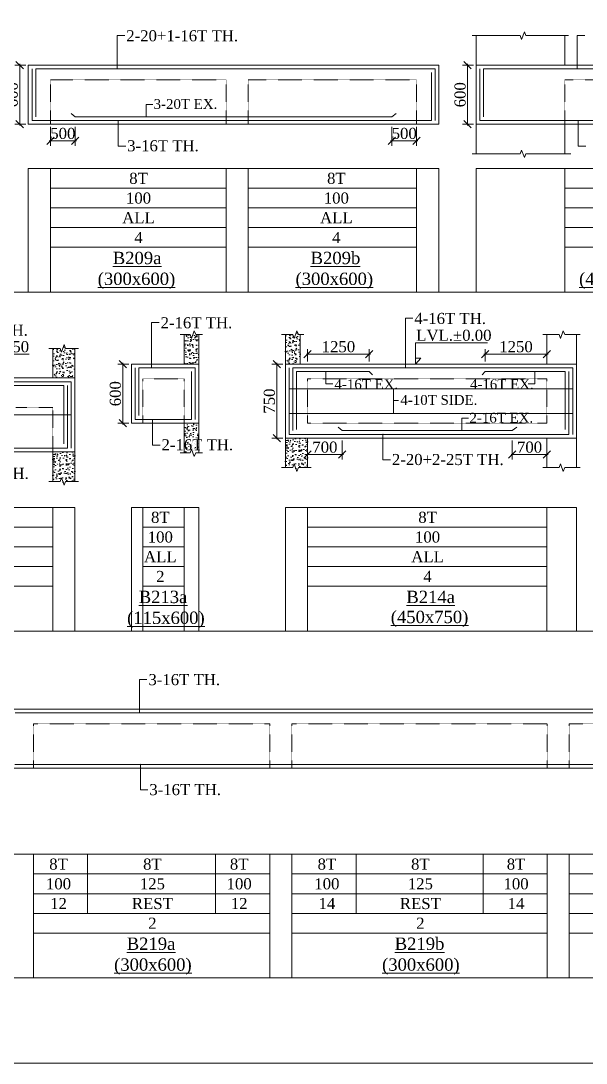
# Model space of a CAD drawing. Header units: millimetres. Extents: x 9781889 to 10654170, y -7832723 to -7608561.
# Drawn here: x 10563083 to 10574548, y -7801878 to -7780726 of the extents above; entities that cross this region are included whole.
import ezdxf
from ezdxf.enums import TextEntityAlignment as Align

# ---------------------------------------------------------------- set-up
doc = ezdxf.new("R2010")
doc.units = ezdxf.units.MM
doc.header["$LTSCALE"] = 10
doc.header["$PDMODE"] = 3
doc.linetypes.add('HIDDEN', pattern=[0.375, 0.25, -0.125])
for name, color, linetype, lineweight in [('LVL', 3, 'Continuous', 0), ('S-CUT OUT LINE', 9, 'Continuous', 0), ('S-DIM L.S.', 7, 'Continuous', 0), ('S-HATCH', 8, 'Continuous', 0), ('S-L.S.SECTION', 5, 'Continuous', 0), ('S-L.S.SLAB LINE', 252, 'HIDDEN', 0), ('S-L.S.STEEL', 1, 'Continuous', 9), ('S-L.S.STEEL 1', 6, 'Continuous', 0), ('S-SECTION MARK', 7, 'Continuous', 0), ('S-SHEET', 251, 'Continuous', 0), ('S-TEXT', 7, 'Continuous', 0), ('S-TEXT L.S. BEAM NO.', 30, 'Continuous', 0), ('S-TEXT. L.S.', 7, 'Continuous', 0)]:
    doc.layers.add(name, color=color, linetype=linetype, lineweight=lineweight)
doc.styles.add('135', font='arial.ttf', dxfattribs={"width": 0.8, "height": 135})
doc.styles.get("Standard").update_dxf_attribs({"font": 'arial.ttf'})
doc.styles.add('TEXT', font='times.ttf')
doc.dimstyles.new('75', dxfattribs={"dimtxt": 135, "dimasz": 90, "dimexe": 0.1, "dimexo": 0.03, "dimgap": 0.09, "dimtad": 1, "dimdec": 0, "dimzin": 0, "dimdsep": 46, "dimtxsty": '135', "dimblk": 'ARCHTICK', "dimcen": 0.09, "dimclrd": 256, "dimclre": 256, "dimclrt": 256, "dimadec": 0, "dimazin": 0, "dimtfac": 1, "dimtdec": 0, "dimtofl": 0, "dimtmove": 1, "dimatfit": 3, "dimldrblk": 'DOTSMALL', "dimfxl": 1, "dimtolj": 1, "dimtzin": 0, "dimlwd": -1, "dimlwe": -1, "dimarcsym": 0})
doc.dimstyles.new('SETU_1', dxfattribs={"dimtxt": 200, "dimasz": 150, "dimexe": 100, "dimexo": 50, "dimgap": 35, "dimtad": 1, "dimdec": 0, "dimzin": 0, "dimdsep": 46, "dimtxsty": 'Standard', "dimblk": 'OBLIQUE', "dimcen": 150, "dimdle": 25, "dimclrd": 256, "dimclre": 7, "dimclrt": 256, "dimadec": 0, "dimazin": 0, "dimtfac": 1, "dimtdec": 0, "dimtofl": 0, "dimtmove": 1, "dimatfit": 3, "dimfxl": 1, "dimtolj": 1, "dimtzin": 0, "dimlwd": -1, "dimlwe": 5, "dimarcsym": 1})
pattern_1 = [(50, (536578.56, 51057.62), (182.184669, -15.9390855), [19.05, -209.55]), (355, (536578.56, 51057.62), (-35.2434214, 191.0568452), [15.24, -167.6405842]), (100.4514447, (536593.74, 51056.3), (146.941247, 175.117752), [16.1900088, -178.0902446]), (46.1842, (536578.56, 51108.42), (271.079041, -42.042328), [28.575, -314.325]), (96.6355576, (536601.15, 51104.92), (237.404134, 247.4261246), [24.285023, -267.135608]), (351.1841512, (536578.56, 51108.42), (237.404134, 247.4261246), [22.859967, -251.459732]), (21, (536603.96, 51095.72), (151.6143913, -102.2651982), [19.05, -209.55]), (326, (536603.96, 51095.72), (61.8020283, 184.187966), [15.24, -167.64]), (71.451445, (536616.59, 51087.2), (213.4164193, 81.922769), [16.1900088, -178.0899376]), (37.5, (536578.555, 51057.62), (3.08860325, 84.55503887), [0, -165.608, 0, -170.18, 0, -168.275]), (7.5, (536578.555, 51057.62), (66.8196625, 100.1805748), [0, -97.028, 0, -161.798, 0, -64.135]), (327.5, (536521.91, 51057.62), (135.59059517, -5.728744), [0, -63.5, 0, -198.12, 0, -262.89]), (317.5, (536496.51, 51057.62), (148.1291814, 25.426491), [0, -82.55, 0, -131.572, 0, -186.69])]

# ---------------------------------------------------------------- blocks, each defined once
blk = doc.blocks.new('_ArchTick')
at = {"color": 0, "linetype": 'ByBlock', "const_width": 0.15}
blk.add_lwpolyline([(-0.5, -0.5), (0.5, 0.5)], dxfattribs=at)
blk = doc.blocks.new('_Oblique')
at = {"color": 0, "linetype": 'ByBlock', "lineweight": -2}
blk.add_line((-0.5, -0.5), (0.5, 0.5), dxfattribs=at)
blk = doc.blocks.new('*D1112')
at = {"layer": 'Defpoints', "color": 0, "transparency": 16777216}
for p in [(10565325, -7787692), (10565150, -7788892), (10565325, -7788892)]:
    blk.add_point(p, dxfattribs=at)
at = {"layer": 'S-DIM L.S.', "color": 7, "lineweight": 5, "transparency": 16777216}
for p, q in [((10565275, -7787692), (10565050, -7787692)), ((10565275, -7788892), (10565050, -7788892))]:
    blk.add_line(p, q, dxfattribs=at)
at = {"layer": 'S-DIM L.S.', "transparency": 16777216}
blk.add_line((10565150, -7787667), (10565150, -7788917), dxfattribs=at)
at = {"layer": 'S-DIM L.S.', "transparency": 16777216, "xscale": 150, "yscale": 150, "zscale": 150}
for p, rotation in [((10565150, -7787692), 90), ((10565150, -7788892), 270)]:
    blk.add_blockref('_Oblique', p, dxfattribs=dict(at, rotation=rotation))
at = {"layer": 'S-DIM L.S.', "transparency": 16777216, "insert": (10565000, -7788292), "char_height": 225, "attachment_point": 5, "rotation": 90, "style": 'TEXT'}
blk.add_mtext('\\A1;600', dxfattribs=at)
blk = doc.blocks.new('*D1113')
at = {"layer": 'Defpoints', "color": 0, "transparency": 16777216}
for p in [(10568449, -7787692), (10568274, -7789192), (10568449, -7789192)]:
    blk.add_point(p, dxfattribs=at)
at = {"layer": 'S-DIM L.S.', "color": 7, "lineweight": 5, "transparency": 16777216}
for p, q in [((10568399, -7787692), (10568174, -7787692)), ((10568399, -7789192), (10568174, -7789192))]:
    blk.add_line(p, q, dxfattribs=at)
at = {"layer": 'S-DIM L.S.', "transparency": 16777216}
blk.add_line((10568274, -7787667), (10568274, -7789217), dxfattribs=at)
at = {"layer": 'S-DIM L.S.', "transparency": 16777216, "xscale": 150, "yscale": 150, "zscale": 150}
for p, rotation in [((10568274, -7787692), 90), ((10568274, -7789192), 270)]:
    blk.add_blockref('_Oblique', p, dxfattribs=dict(at, rotation=rotation))
at = {"layer": 'S-DIM L.S.', "transparency": 16777216, "insert": (10568124, -7788442), "char_height": 225, "attachment_point": 5, "rotation": 90, "style": 'TEXT'}
blk.add_mtext('\\A1;750', dxfattribs=at)
blk = doc.blocks.new('*D1114')
at = {"layer": 'Defpoints', "color": 0, "transparency": 16777216}
for p in [(10573750, -7787488), (10572500, -7787692, 0), (10573750, -7787692, 0)]:
    blk.add_point(p, dxfattribs=at)
at = {"layer": 'S-DIM L.S.', "transparency": 16777216}
blk.add_line((10572475, -7787488), (10573775, -7787488), dxfattribs=at)
at = {"layer": 'S-DIM L.S.', "color": 7, "lineweight": 5, "transparency": 16777216}
for p, q in [((10572500, -7787642), (10572500, -7787388)), ((10573750, -7787642), (10573750, -7787388))]:
    blk.add_line(p, q, dxfattribs=at)
at = {"layer": 'S-DIM L.S.', "transparency": 16777216, "xscale": 150, "yscale": 150, "zscale": 150, "rotation": 180}
blk.add_blockref('_Oblique', (10572500, -7787488), dxfattribs=at)
at = {"layer": 'S-DIM L.S.', "transparency": 16777216, "xscale": 150, "yscale": 150, "zscale": 150}
blk.add_blockref('_Oblique', (10573750, -7787488), dxfattribs=at)
at = {"layer": 'S-DIM L.S.', "transparency": 16777216, "insert": (10573125, -7787339), "char_height": 225, "attachment_point": 5, "style": 'TEXT'}
blk.add_mtext('\\A1;1250', dxfattribs=at)
blk = doc.blocks.new('*D1115')
at = {"layer": 'Defpoints', "color": 0, "transparency": 16777216}
for p in [(10568899, -7787488), (10568899, -7787692, 0), (10570149, -7787692, 0)]:
    blk.add_point(p, dxfattribs=at)
at = {"layer": 'S-DIM L.S.', "transparency": 16777216}
blk.add_line((10570174, -7787488), (10568874, -7787488), dxfattribs=at)
at = {"layer": 'S-DIM L.S.', "color": 7, "lineweight": 5, "transparency": 16777216}
for p, q in [((10568899, -7787642), (10568899, -7787388)), ((10570149, -7787642), (10570149, -7787388))]:
    blk.add_line(p, q, dxfattribs=at)
at = {"layer": 'S-DIM L.S.', "transparency": 16777216, "xscale": 150, "yscale": 150, "zscale": 150, "rotation": 180}
blk.add_blockref('_Oblique', (10568899, -7787488), dxfattribs=at)
at = {"layer": 'S-DIM L.S.', "transparency": 16777216, "xscale": 150, "yscale": 150, "zscale": 150}
blk.add_blockref('_Oblique', (10570149, -7787488), dxfattribs=at)
at = {"layer": 'S-DIM L.S.', "transparency": 16777216, "insert": (10569524, -7787339), "char_height": 225, "attachment_point": 5, "style": 'TEXT'}
blk.add_mtext('\\A1;1250', dxfattribs=at)
blk = doc.blocks.new('*D1116')
at = {"layer": 'Defpoints', "color": 0, "transparency": 16777216}
for p in [(10573050, -7789192, 0), (10573750, -7789192, 0), (10573750, -7789528)]:
    blk.add_point(p, dxfattribs=at)
at = {"layer": 'S-DIM L.S.', "color": 7, "lineweight": 5, "transparency": 16777216}
for p, q in [((10573050, -7789242), (10573050, -7789628)), ((10573750, -7789242), (10573750, -7789628))]:
    blk.add_line(p, q, dxfattribs=at)
at = {"layer": 'S-DIM L.S.', "transparency": 16777216}
blk.add_line((10573025, -7789528), (10573775, -7789528), dxfattribs=at)
at = {"layer": 'S-DIM L.S.', "transparency": 16777216, "xscale": 150, "yscale": 150, "zscale": 150, "rotation": 180}
blk.add_blockref('_Oblique', (10573050, -7789528), dxfattribs=at)
at = {"layer": 'S-DIM L.S.', "transparency": 16777216, "xscale": 150, "yscale": 150, "zscale": 150}
blk.add_blockref('_Oblique', (10573750, -7789528), dxfattribs=at)
at = {"layer": 'S-DIM L.S.', "transparency": 16777216, "insert": (10573400, -7789378), "char_height": 225, "attachment_point": 5, "style": 'TEXT'}
blk.add_mtext('\\A1;700', dxfattribs=at)
blk = doc.blocks.new('*D1117')
at = {"layer": 'Defpoints', "color": 0, "transparency": 16777216}
for p in [(10568899, -7789192, 0), (10569599, -7789192, 0), (10568899, -7789528)]:
    blk.add_point(p, dxfattribs=at)
at = {"layer": 'S-DIM L.S.', "color": 7, "lineweight": 5, "transparency": 16777216}
for p, q in [((10568899, -7789242), (10568899, -7789628)), ((10569599, -7789242), (10569599, -7789628))]:
    blk.add_line(p, q, dxfattribs=at)
at = {"layer": 'S-DIM L.S.', "transparency": 16777216}
blk.add_line((10569624, -7789528), (10568874, -7789528), dxfattribs=at)
at = {"layer": 'S-DIM L.S.', "transparency": 16777216, "xscale": 150, "yscale": 150, "zscale": 150, "rotation": 180}
blk.add_blockref('_Oblique', (10568899, -7789528), dxfattribs=at)
at = {"layer": 'S-DIM L.S.', "transparency": 16777216, "xscale": 150, "yscale": 150, "zscale": 150}
blk.add_blockref('_Oblique', (10569599, -7789528), dxfattribs=at)
at = {"layer": 'S-DIM L.S.', "transparency": 16777216, "insert": (10569249, -7789378), "char_height": 225, "attachment_point": 5, "style": 'TEXT'}
blk.add_mtext('\\A1;700', dxfattribs=at)
blk = doc.blocks.new('*D1356')
at = {"layer": 'Defpoints', "color": 0, "transparency": 16777216}
for p in [(10563234, -7781625), (10563059, -7782825), (10563234, -7782825)]:
    blk.add_point(p, dxfattribs=at)
at = {"layer": 'S-DIM L.S.', "color": 7, "lineweight": 5, "transparency": 16777216}
for p, q in [((10563184, -7781625), (10562959, -7781625)), ((10563184, -7782825), (10562959, -7782825))]:
    blk.add_line(p, q, dxfattribs=at)
at = {"layer": 'S-DIM L.S.', "transparency": 16777216}
blk.add_line((10563059, -7781600), (10563059, -7782850), dxfattribs=at)
at = {"layer": 'S-DIM L.S.', "transparency": 16777216, "xscale": 150, "yscale": 150, "zscale": 150}
for p, rotation in [((10563059, -7781625), 90), ((10563059, -7782825), 270)]:
    blk.add_blockref('_Oblique', p, dxfattribs=dict(at, rotation=rotation))
at = {"layer": 'S-DIM L.S.', "transparency": 16777216, "insert": (10562909, -7782225), "char_height": 225, "attachment_point": 5, "rotation": 90, "style": 'TEXT'}
blk.add_mtext('\\A1;600', dxfattribs=at)
blk = doc.blocks.new('*D1357')
at = {"layer": 'Defpoints', "color": 0, "transparency": 16777216}
for p in [(10563684, -7782825, 0), (10564184, -7782825, 0), (10563684, -7783161)]:
    blk.add_point(p, dxfattribs=at)
at = {"layer": 'S-DIM L.S.', "color": 7, "lineweight": 5, "transparency": 16777216}
for p, q in [((10563684, -7782875), (10563684, -7783261)), ((10564184, -7782875), (10564184, -7783261))]:
    blk.add_line(p, q, dxfattribs=at)
at = {"layer": 'S-DIM L.S.', "transparency": 16777216}
blk.add_line((10564209, -7783161), (10563659, -7783161), dxfattribs=at)
at = {"layer": 'S-DIM L.S.', "transparency": 16777216, "xscale": 150, "yscale": 150, "zscale": 150, "rotation": 180}
blk.add_blockref('_Oblique', (10563684, -7783161), dxfattribs=at)
at = {"layer": 'S-DIM L.S.', "transparency": 16777216, "xscale": 150, "yscale": 150, "zscale": 150}
blk.add_blockref('_Oblique', (10564184, -7783161), dxfattribs=at)
at = {"layer": 'S-DIM L.S.', "transparency": 16777216, "insert": (10563934, -7783012), "char_height": 225, "attachment_point": 5, "style": 'TEXT'}
blk.add_mtext('\\A1;500', dxfattribs=at)
blk = doc.blocks.new('*D1358')
at = {"layer": 'Defpoints', "color": 0, "transparency": 16777216}
for p in [(10570608, -7782825, 0), (10571108, -7782825, 0), (10571108, -7783161)]:
    blk.add_point(p, dxfattribs=at)
at = {"layer": 'S-DIM L.S.', "color": 7, "lineweight": 5, "transparency": 16777216}
for p, q in [((10570608, -7782875), (10570608, -7783261)), ((10571108, -7782875), (10571108, -7783261))]:
    blk.add_line(p, q, dxfattribs=at)
at = {"layer": 'S-DIM L.S.', "transparency": 16777216}
blk.add_line((10570583, -7783161), (10571133, -7783161), dxfattribs=at)
at = {"layer": 'S-DIM L.S.', "transparency": 16777216, "xscale": 150, "yscale": 150, "zscale": 150, "rotation": 180}
blk.add_blockref('_Oblique', (10570608, -7783161), dxfattribs=at)
at = {"layer": 'S-DIM L.S.', "transparency": 16777216, "xscale": 150, "yscale": 150, "zscale": 150}
blk.add_blockref('_Oblique', (10571108, -7783161), dxfattribs=at)
at = {"layer": 'S-DIM L.S.', "transparency": 16777216, "insert": (10570858, -7783012), "char_height": 225, "attachment_point": 5, "style": 'TEXT'}
blk.add_mtext('\\A1;500', dxfattribs=at)
blk = doc.blocks.new('*D1359')
at = {"layer": 'Defpoints', "color": 0, "transparency": 16777216}
for p in [(10572316, -7781625), (10572141, -7782825), (10572316, -7782825)]:
    blk.add_point(p, dxfattribs=at)
at = {"layer": 'S-DIM L.S.', "color": 7, "lineweight": 5, "transparency": 16777216}
for p, q in [((10572266, -7781625), (10572041, -7781625)), ((10572266, -7782825), (10572041, -7782825))]:
    blk.add_line(p, q, dxfattribs=at)
at = {"layer": 'S-DIM L.S.', "transparency": 16777216}
blk.add_line((10572141, -7781600), (10572141, -7782850), dxfattribs=at)
at = {"layer": 'S-DIM L.S.', "transparency": 16777216, "xscale": 150, "yscale": 150, "zscale": 150}
for p, rotation in [((10572141, -7781625), 90), ((10572141, -7782825), 270)]:
    blk.add_blockref('_Oblique', p, dxfattribs=dict(at, rotation=rotation))
at = {"layer": 'S-DIM L.S.', "transparency": 16777216, "insert": (10571992, -7782225), "char_height": 225, "attachment_point": 5, "rotation": 90, "style": 'TEXT'}
blk.add_mtext('\\A1;600', dxfattribs=at)

msp = doc.modelspace()

# ---------------------------------------------------------------- hatches: boundary and pattern name
at = {"layer": 'S-HATCH'}
h = msp.add_hatch(dxfattribs=at)
h.set_pattern_fill('AR-CONC', color=256)
h.set_pattern_definition(pattern_1)
h.paths.add_polyline_path([(10566544.6, -7787168.9), (10566516.6, -7787092), (10566394.6, -7787092), (10566394.6, -7787692), (10566694.6, -7787692), (10566694.6, -7787092), (10566628.5, -7787092), (10566600.5, -7787015.2)])
at = {"layer": 'S-HATCH', "linetype": 'ByBlock'}
h = msp.add_hatch(dxfattribs=at)
h.set_pattern_fill('AR-CONC', color=256)
h.set_pattern_definition([(50, (317668.71, -16985.02), (182.184669, -15.9390855), [19.05, -209.55]), (355, (317668.71, -16985.02), (-35.2434214, 191.0568452), [15.24, -167.6405842]), (100.4514447, (317683.9, -16986.35), (146.941247, 175.117752), [16.1900088, -178.0902446]), (46.1842, (317668.71, -16934.22), (271.079041, -42.042328), [28.575, -314.325]), (96.6355576, (317691.3, -16937.72), (237.404134, 247.4261246), [24.285023, -267.135608]), (351.1841512, (317668.7, -16934.22), (237.404134, 247.4261246), [22.859967, -251.459732]), (21, (317694.11, -16946.92), (151.6143913, -102.2651982), [19.05, -209.55]), (326, (317694.11, -16946.92), (61.8020283, 184.187966), [15.24, -167.64]), (71.451445, (317706.75, -16955.44), (213.4164193, 81.922769), [16.1900088, -178.0899376]), (37.5, (317668.71, -16985.02), (3.08860325, 84.55503887), [0, -165.608, 0, -170.18, 0, -168.275]), (7.5, (317668.71, -16985.02), (66.8196625, 100.1805748), [0, -97.028, 0, -161.798, 0, -64.135]), (327.5, (317612.07, -16985.02), (135.59059517, -5.728744), [0, -63.5, 0, -198.12, 0, -262.89]), (317.5, (317586.67, -16985.02), (148.1291814, 25.426491), [0, -82.55, 0, -131.572, 0, -186.69])])
h.paths.add_polyline_path([(10568749.1, -7787692), (10568749.1, -7787092), (10568711.3, -7787092), (10568683.4, -7787015.2), (10568627.4, -7787168.9), (10568599.5, -7787092), (10568449.1, -7787092), (10568449.1, -7787692)])
h = msp.add_hatch(dxfattribs=at)
h.set_pattern_fill('AR-CONC', color=256)
h.set_pattern_definition([(50, (312948, -17266.4), (182.184669, -15.9390855), [19.05, -209.55]), (355, (312948, -17266.4), (-35.2434214, 191.0568452), [15.24, -167.6405842]), (100.4514447, (312963.18, -17267.74), (146.941247, 175.117752), [16.1900088, -178.0902446]), (46.1842, (312948, -17215.6), (271.079041, -42.042328), [28.575, -314.325]), (96.6355576, (312970.6, -17219.1), (237.404134, 247.4261246), [24.285023, -267.135608]), (351.1841512, (312948, -17215.6), (237.404134, 247.4261246), [22.859967, -251.459732]), (21, (312973.4, -17228.3), (151.6143913, -102.2651982), [19.05, -209.55]), (326, (312973.4, -17228.3), (61.8020283, 184.187966), [15.24, -167.64]), (71.451445, (312986.03, -17236.83), (213.4164193, 81.922769), [16.1900088, -178.0899376]), (37.5, (312948, -17266.41), (3.08860325, 84.55503887), [0, -165.608, 0, -170.18, 0, -168.275]), (7.5, (312948, -17266.41), (66.8196625, 100.1805748), [0, -97.028, 0, -161.798, 0, -64.135]), (327.5, (312891.356, -17266.41), (135.59059517, -5.728744), [0, -63.5, 0, -198.12, 0, -262.89]), (317.5, (312865.96, -17266.41), (148.1291814, 25.426491), [0, -82.55, 0, -131.572, 0, -186.69])])
h.paths.add_polyline_path([(10563728.4, -7787973.4), (10564178.4, -7787973.4), (10564178.4, -7787373.4), (10563990.6, -7787373.4), (10563962.6, -7787296.5), (10563906.7, -7787450.2), (10563878.7, -7787373.4), (10563728.4, -7787373.4)])
at = {"layer": 'S-HATCH'}
h = msp.add_hatch(dxfattribs=at)
h.set_pattern_fill('AR-CONC', color=256)
h.set_pattern_definition(pattern_1)
h.paths.add_polyline_path([(10566694.6, -7788892), (10566394.6, -7788892), (10566394.6, -7789492), (10566516.6, -7789492), (10566544.6, -7789415.2), (10566600.5, -7789568.9), (10566628.5, -7789492), (10566694.6, -7789492)])
at = {"layer": 'S-HATCH', "linetype": 'ByBlock'}
h = msp.add_hatch(dxfattribs=at)
h.set_pattern_fill('AR-CONC', color=256)
h.set_pattern_definition([(50, (317668.71, -17285.02), (182.184669, -15.9390855), [19.05, -209.55]), (355, (317668.71, -17285.02), (-35.2434214, 191.0568452), [15.24, -167.6405842]), (100.4514447, (317683.9, -17286.35), (146.941247, 175.117752), [16.1900088, -178.0902446]), (46.1842, (317668.71, -17234.22), (271.079041, -42.042328), [28.575, -314.325]), (96.6355576, (317691.3, -17237.72), (237.404134, 247.4261246), [24.285023, -267.135608]), (351.1841512, (317668.7, -17234.22), (237.404134, 247.4261246), [22.859967, -251.459732]), (21, (317694.11, -17246.92), (151.6143913, -102.2651982), [19.05, -209.55]), (326, (317694.11, -17246.92), (61.8020283, 184.187966), [15.24, -167.64]), (71.451445, (317706.75, -17255.44), (213.4164193, 81.922769), [16.1900088, -178.0899376]), (37.5, (317668.71, -17285.02), (3.08860325, 84.55503887), [0, -165.608, 0, -170.18, 0, -168.275]), (7.5, (317668.71, -17285.02), (66.8196625, 100.1805748), [0, -97.028, 0, -161.798, 0, -64.135]), (327.5, (317612.07, -17285.02), (135.59059517, -5.728744), [0, -63.5, 0, -198.12, 0, -262.89]), (317.5, (317586.67, -17285.02), (148.1291814, 25.426491), [0, -82.55, 0, -131.572, 0, -186.69])])
h.paths.add_polyline_path([(10568449.1, -7789792), (10568599.5, -7789792), (10568627.4, -7789715.2), (10568683.4, -7789868.9), (10568711.3, -7789792), (10568899.1, -7789792), (10568899.1, -7789192), (10568449.1, -7789192)])
h = msp.add_hatch(dxfattribs=at)
h.set_pattern_fill('AR-CONC', color=256)
h.set_pattern_definition([(50, (312948, -17566.4), (182.184669, -15.9390855), [19.05, -209.55]), (355, (312948, -17566.4), (-35.2434214, 191.0568452), [15.24, -167.6405842]), (100.4514447, (312963.18, -17567.74), (146.941247, 175.117752), [16.1900088, -178.0902446]), (46.1842, (312948, -17515.6), (271.079041, -42.042328), [28.575, -314.325]), (96.6355576, (312970.6, -17519.1), (237.404134, 247.4261246), [24.285023, -267.135608]), (351.1841512, (312948, -17515.6), (237.404134, 247.4261246), [22.859967, -251.459732]), (21, (312973.4, -17528.3), (151.6143913, -102.2651982), [19.05, -209.55]), (326, (312973.4, -17528.3), (61.8020283, 184.187966), [15.24, -167.64]), (71.451445, (312986.03, -17536.83), (213.4164193, 81.922769), [16.1900088, -178.0899376]), (37.5, (312948, -17566.41), (3.08860325, 84.55503887), [0, -165.608, 0, -170.18, 0, -168.275]), (7.5, (312948, -17566.41), (66.8196625, 100.1805748), [0, -97.028, 0, -161.798, 0, -64.135]), (327.5, (312891.356, -17566.41), (135.59059517, -5.728744), [0, -63.5, 0, -198.12, 0, -262.89]), (317.5, (312865.96, -17566.41), (148.1291814, 25.426491), [0, -82.55, 0, -131.572, 0, -186.69])])
h.paths.add_polyline_path([(10563728.4, -7790073.4), (10563878.7, -7790073.4), (10563906.7, -7789996.5), (10563962.6, -7790150.2), (10563990.6, -7790073.4), (10564178.4, -7790073.4), (10564178.4, -7789473.4), (10563728.4, -7789473.4)])

# ---------------------------------------------------------------- linework, layer by layer
at = {"layer": 'LVL', "linetype": 'Continuous', "elevation": 0}
for points in [[(10572547.4, -7787257), (10571086.2, -7787257), (10571086.2, -7787692), (10571194.3, -7787569.9), (10571086.2, -7787569.9)], [(10563248.2, -7787488.6), (10561787, -7787488.6), (10561787, -7787992), (10561895.2, -7787869.9), (10561787, -7787869.9)]]:
    msp.add_lwpolyline(points, dxfattribs=at)
at = {"layer": 'S-CUT OUT LINE', "color": 5, "elevation": 0}
for points in [[(10572237.9, -7781025.1), (10573210.3, -7781025.1), (10573238.3, -7781102), (10573294.2, -7780948.3), (10573322.2, -7781025.1), (10574191.2, -7781025.1)], [(10572237.9, -7783425.1), (10573210.3, -7783425.1), (10573238.3, -7783348.3), (10573294.2, -7783502), (10573322.2, -7783425.1), (10574240.2, -7783425.1)], [(10568370.8, -7787092), (10568599.5, -7787092), (10568627.4, -7787168.9), (10568683.4, -7787015.2), (10568711.3, -7787092), (10568824.1, -7787092)], [(10573671.3, -7787092), (10574000.4, -7787092), (10574028.3, -7787168.9), (10574084.3, -7787015.2), (10574112.2, -7787092), (10574424.6, -7787092)], [(10563650.1, -7787373.4), (10563878.7, -7787373.4), (10563906.7, -7787450.2), (10563962.6, -7787296.5), (10563990.6, -7787373.4), (10564253.4, -7787373.4)], [(10568370.8, -7789792), (10568599.5, -7789792), (10568627.4, -7789715.2), (10568683.4, -7789868.9), (10568711.3, -7789792), (10568974.1, -7789792)], [(10573671.3, -7789792), (10574000.4, -7789792), (10574028.3, -7789715.2), (10574084.3, -7789868.9), (10574112.2, -7789792), (10574424.6, -7789792)], [(10563650.1, -7790073.4), (10563878.7, -7790073.4), (10563906.7, -7789996.5), (10563962.6, -7790150.2), (10563990.6, -7790073.4), (10564253.4, -7790073.4)]]:
    msp.add_lwpolyline(points, dxfattribs=at)
at = {"layer": 'S-CUT OUT LINE', "color": 5}
for points in [[(10566316.3, -7787092), (10566516.6, -7787092), (10566544.6, -7787168.9), (10566600.5, -7787015.2), (10566628.5, -7787092), (10566769.6, -7787092)], [(10566316.3, -7789492), (10566516.6, -7789492), (10566544.6, -7789415.2), (10566600.5, -7789568.9), (10566628.5, -7789492), (10566769.6, -7789492)]]:
    msp.add_lwpolyline(points, dxfattribs=at)
at = {"layer": 'S-L.S.SECTION'}
for p, q in [((10572316.2, -7781625.1, 0), (10572316.2, -7781025.1, 0)), ((10574116.2, -7781625.1, 0), (10574116.2, -7781025.1, 0)), ((10563234.1, -7781625.1, 0), (10571559, -7781625.1, 0)), ((10563234.1, -7781625.1, 0), (10563234.1, -7782825.1, 0)), ((10571559, -7782825.1, 0), (10571559, -7781625.1, 0)), ((10572316.2, -7781625.1, 0), (10583786.2, -7781625.1, 0)), ((10572316.3, -7781625.1, 0), (10572316.3, -7782825.1, 0)), ((10563234.1, -7782825.1, 0), (10571559, -7782825.1, 0)), ((10572316.2, -7782825.1, 0), (10583786.2, -7782825.1, 0)), ((10572316.2, -7782825.1, 0), (10572316.2, -7783425.1, 0)), ((10574116.2, -7782825.1, 0), (10574116.2, -7783425.1, 0)), ((10566394.6, -7787692, 0), (10566394.6, -7787092, 0)), ((10566694.6, -7787692, 0), (10566694.6, -7787092, 0)), ((10568449.1, -7787692, 0), (10568449.1, -7787092, 0)), ((10568749.1, -7787692, 0), (10568749.1, -7787092, 0)), ((10573749.6, -7787692, 0), (10573749.6, -7787092, 0)), ((10574349.6, -7787692, 0), (10574349.6, -7787092, 0)), ((10563728.4, -7787973.4), (10563728.4, -7787373.4)), ((10564178.4, -7787973.4), (10564178.4, -7787373.4)), ((10565324.8, -7787692, 0), (10566694.6, -7787692, 0)), ((10565324.9, -7787692), (10565324.9, -7788892)), ((10566694.6, -7788892, 0), (10566694.6, -7787692, 0)), ((10568449.1, -7787692, 0), (10574349.6, -7787692, 0)), ((10568449.2, -7787692, 0), (10568449.2, -7789192, 0)), ((10574349.6, -7789192, 0), (10574349.6, -7787692, 0)), ((10560598.4, -7787973.4, 0), (10564178.4, -7787973.4, 0)), ((10564178.4, -7789473.4, 0), (10564178.4, -7787973.4, 0)), ((10565324.8, -7788892, 0), (10566694.6, -7788892, 0)), ((10566394.6, -7788892, 0), (10566394.6, -7789492, 0)), ((10566694.6, -7788892, 0), (10566694.6, -7789492, 0)), ((10568449.1, -7789192, 0), (10568449.1, -7789792, 0)), ((10568449.1, -7789192, 0), (10574349.6, -7789192, 0)), ((10568899.1, -7789192, 0), (10568899.1, -7789792, 0)), ((10573749.6, -7789192, 0), (10573749.6, -7789792, 0)), ((10574349.6, -7789192, 0), (10574349.6, -7789792, 0)), ((10560598.4, -7789473.4, 0), (10564178.4, -7789473.4, 0)), ((10563728.4, -7789473.4), (10563728.4, -7790073.4)), ((10564178.4, -7789473.4), (10564178.4, -7790073.4)), ((10562886.5, -7794691, 0), (10580491.5, -7794691, 0)), ((10562886.5, -7795891, 0), (10580041.5, -7795891, 0))]:
    msp.add_line(p, q, dxfattribs=at)
at = {"layer": 'S-L.S.SLAB LINE', "ltscale": 0.3}
for p, q in [((10563234.1, -7781925.1, 0), (10563234.1, -7781925.1, 0)), ((10563684.1, -7781925.1, 0), (10567246.3, -7781925.1, 0)), ((10563684.1, -7781925.1, 0), (10563684.1, -7782825.1, 0)), ((10567246.3, -7781925.1, 0), (10567246.3, -7782825.1, 0)), ((10567696.3, -7781925.1, 0), (10571109, -7781925.1, 0)), ((10567696.3, -7781925.1, 0), (10567696.3, -7782825.1, 0)), ((10571109, -7781925.1, 0), (10571109, -7782825.1, 0)), ((10572316.2, -7781925.1, 0), (10572316.3, -7781925.1, 0)), ((10574116.2, -7781925.1, 0), (10576211.2, -7781925.1, 0)), ((10574116.2, -7781925.1, 0), (10574116.2, -7782825.1, 0)), ((10565324.8, -7787992, 0), (10565324.9, -7787992, 0)), ((10565554.9, -7787992, 0), (10566394.6, -7787992)), ((10565554.9, -7787992, 0), (10565554.9, -7788892, 0)), ((10566394.6, -7787992), (10566394.6, -7788892)), ((10568449.1, -7787992, 0), (10568449.2, -7787992, 0)), ((10568899.2, -7787992, 0), (10573749.6, -7787992, 0)), ((10568899.2, -7787992, 0), (10568899.2, -7788892, 0)), ((10573749.6, -7787992, 0), (10573749.6, -7788892, 0)), ((10562978.4, -7788573.4, 0), (10563728.4, -7788573.4)), ((10563728.4, -7788573.4), (10563728.4, -7789473.4)), ((10568899.2, -7788892, 0), (10573749.6, -7788892, 0)), ((10563336.5, -7794991, 0), (10568131.5, -7794991, 0)), ((10563336.5, -7794991, 0), (10563336.5, -7795891, 0)), ((10568131.5, -7794991, 0), (10568131.5, -7795891, 0)), ((10568581.5, -7794991, 0), (10573756.5, -7794991, 0)), ((10568581.5, -7794991, 0), (10568581.5, -7795891, 0)), ((10573756.5, -7794991, 0), (10573756.5, -7795891, 0)), ((10574206.5, -7794991, 0), (10580041.5, -7794991, 0)), ((10574206.5, -7794991, 0), (10574206.5, -7795891, 0))]:
    msp.add_line(p, q, dxfattribs=at)
at = {"layer": 'S-L.S.STEEL'}
for p, q in [((10563309.1, -7782750.1, 0), (10563309.1, -7781700.1, 0)), ((10563384.1, -7781700.1, 0), (10571484, -7781700.1, 0)), ((10563384.1, -7782670.5, 0), (10563384.1, -7781700.1, 0)), ((10571409, -7782750.1, 0), (10571409, -7781775.1, 0)), ((10571484, -7782750.1, 0), (10571484, -7781700.1, 0)), ((10572391.2, -7782750.1, 0), (10572391.2, -7781700.1, 0)), ((10572466.2, -7781700.1, 0), (10583636.3, -7781700.1, 0)), ((10572466.2, -7782670.5, 0), (10572466.2, -7781700.1, 0)), ((10563309.1, -7782750.1, 0), (10571409, -7782750.1, 0)), ((10572391.2, -7782750.1, 0), (10583711.3, -7782750.1, 0)), ((10565399.8, -7788817, 0), (10565399.8, -7787767, 0)), ((10565474.8, -7787767, 0), (10566619.6, -7787767, 0)), ((10565474.8, -7788737.4, 0), (10565474.8, -7787767, 0)), ((10566619.6, -7788817, 0), (10566619.6, -7787767, 0)), ((10568524.1, -7789117, 0), (10568524.1, -7787767, 0)), ((10568599.1, -7787767, 0), (10574274.6, -7787767, 0)), ((10568599.1, -7789037.4, 0), (10568599.1, -7787767, 0)), ((10574274.6, -7789117, 0), (10574274.6, -7787767, 0)), ((10566544.6, -7788817, 0), (10566544.6, -7787842, 0)), ((10570149.3, -7787842, 0), (10568674.1, -7787842, 0)), ((10568674.1, -7789020.8, 0), (10568674.1, -7787842, 0)), ((10570149.3, -7787842, 0), (10570212.5, -7787908.9, 0)), ((10574124.6, -7789020.8, 0), (10574124.6, -7787842, 0)), ((10574199.6, -7789117, 0), (10574199.6, -7787842, 0)), ((10560748.4, -7788048.4, 0), (10564103.4, -7788048.4, 0)), ((10560823.4, -7788123.4, 0), (10563953.4, -7788123.4, 0)), ((10563953.4, -7789308.8, 0), (10563953.4, -7788123.4, 0)), ((10564028.4, -7789398.4, 0), (10564028.4, -7788123.4, 0)), ((10564103.4, -7789398.4, 0), (10564103.4, -7788048.4, 0)), ((10565399.8, -7788817, 0), (10566544.6, -7788817, 0)), ((10568524.1, -7789117, 0), (10574199.6, -7789117, 0)), ((10560673.4, -7789398.4, 0), (10564028.4, -7789398.4, 0)), ((10562961.5, -7795816, 0), (10580424.3, -7795816, 0))]:
    msp.add_line(p, q, dxfattribs=at)
at = {"layer": 'S-L.S.STEEL', "elevation": 0}
for points in [[(10570697.8, -7782606.9), (10570608.3, -7782675.1), (10564184.3, -7782675.1), (10564102.3, -7782604.4)], [(10573139, -7788973.8), (10573049.5, -7789042), (10569599.3, -7789042), (10569517.3, -7788971.3)]]:
    msp.add_lwpolyline(points, dxfattribs=at)
at = {"layer": 'S-L.S.STEEL'}
for points in [[(10574124.6, -7787842, 0), (10572499.6, -7787842, 0), (10572436.4, -7787908.9, 0)], [(10562969.3, -7794766, 0), (10580357.2, -7794766, 0), (10580357.2, -7795740.7, 0)], [(10563036.5, -7794766, 0), (10580357.2, -7794766, 0)]]:
    msp.add_polyline3d(points, dxfattribs=at)
at = {"layer": 'S-L.S.STEEL 1'}
for p, q in [((10574274.6, -7788192, 0), (10568524.1, -7788192, 0)), ((10560673.4, -7788723.4, 0), (10564103.4, -7788723.4, 0)), ((10574274.6, -7788692, 0), (10568524.1, -7788692, 0))]:
    msp.add_line(p, q, dxfattribs=at)
at = {"layer": 'S-SHEET'}
for p, q in [((10563234.1, -7783721.6, 0), (10571559, -7783721.6, 0)), ((10563234.1, -7783721.6, 0), (10563234.1, -7786230.9, 0)), ((10563684.1, -7783721.6, 0), (10563684.1, -7786230.9, 0)), ((10567246.3, -7783721.6), (10567246.3, -7786230.9)), ((10567696.3, -7783721.6, 0), (10567696.3, -7786230.9, 0)), ((10571109, -7783721.6, 0), (10571109, -7786230.9, 0)), ((10571559, -7783721.6, 0), (10571559, -7786230.9, 0)), ((10572316.2, -7783721.6, 0), (10583786.2, -7783721.6, 0)), ((10572316.2, -7783721.6, 0), (10572316.2, -7786230.9, 0)), ((10574116.2, -7783721.6, 0), (10574116.2, -7786230.9, 0)), ((10563684.1, -7784121.6, 0), (10567246.3, -7784121.6, 0)), ((10567696.3, -7784121.6, 0), (10571109, -7784121.6, 0)), ((10574116.2, -7784121.6, 0), (10576211.2, -7784121.6, 0)), ((10563684.1, -7784521.6, 0), (10567246.3, -7784521.6, 0)), ((10567696.3, -7784521.6, 0), (10571109, -7784521.6, 0)), ((10574116.2, -7784521.6, 0), (10576211.2, -7784521.6, 0)), ((10563684.1, -7784921.6, 0), (10567246.3, -7784921.6, 0)), ((10567696.3, -7784921.6, 0), (10571109, -7784921.6, 0)), ((10574116.2, -7784921.6, 0), (10576211.2, -7784921.6, 0)), ((10563684.1, -7785321.6, 0), (10567246.3, -7785321.6, 0)), ((10567696.3, -7785321.6, 0), (10571109, -7785321.6, 0)), ((10574116.2, -7785321.6, 0), (10576211.2, -7785321.6, 0)), ((10545497.1, -7786230.9), (10596831.2, -7786230.9)), ((10563234.1, -7786230.9), (10571559, -7786230.9, 0)), ((10572316.2, -7786230.9), (10583786.2, -7786230.9, 0)), ((10560598.4, -7790600.2, 0), (10564178.4, -7790600.2, 0)), ((10563728.4, -7790600.2), (10563728.4, -7793109.5)), ((10564178.4, -7790600.2), (10564178.4, -7793109.5)), ((10565324.9, -7790600.2, 0), (10566694.6, -7790600.2, 0)), ((10565324.9, -7790600.2), (10565324.9, -7793109.5)), ((10565554.9, -7790600.2), (10565554.9, -7793109.5)), ((10566394.6, -7790600.2), (10566394.6, -7793109.5)), ((10566694.6, -7790600.2), (10566694.6, -7793109.5)), ((10568449.1, -7790600.2, 0), (10574349.6, -7790600.2, 0)), ((10568449.1, -7790600.2), (10568449.1, -7793109.5)), ((10568899.1, -7790600.2), (10568899.1, -7793109.5)), ((10573749.6, -7790600.2, 0), (10573749.6, -7793109.5, 0)), ((10574349.6, -7790600.2, 0), (10574349.6, -7793109.5, 0)), ((10561048.4, -7791000.2, 0), (10563728.4, -7791000.2, 0)), ((10565554.9, -7791000.2, 0), (10566394.6, -7791000.2, 0)), ((10568899.1, -7791000.2, 0), (10573749.6, -7791000.2, 0)), ((10561048.4, -7791400.2, 0), (10563728.4, -7791400.2, 0)), ((10565554.9, -7791400.2, 0), (10566394.6, -7791400.2, 0)), ((10568899.1, -7791400.2, 0), (10573749.6, -7791400.2, 0)), ((10561048.4, -7791800.2, 0), (10563728.4, -7791800.2, 0)), ((10565554.9, -7791800.2, 0), (10566394.6, -7791800.2, 0)), ((10568899.1, -7791800.2, 0), (10573749.6, -7791800.2, 0)), ((10561048.4, -7792200.2, 0), (10563728.4, -7792200.2, 0)), ((10565554.9, -7792200.2, 0), (10566394.6, -7792200.2, 0)), ((10568899.1, -7792200.2, 0), (10573749.6, -7792200.2, 0)), ((10545497.1, -7793109.5, 0), (10596831.2, -7793109.5, 0)), ((10560598.4, -7793109.5, 0), (10564178.4, -7793109.5, 0)), ((10565324.9, -7793109.5, 0), (10566694.6, -7793109.5, 0)), ((10568449.1, -7793109.5, 0), (10574349.6, -7793109.5, 0)), ((10562886.5, -7797638.2, 0), (10585495.4, -7797638.2, 0)), ((10563336.5, -7797638.2, 0), (10563336.5, -7800147.5, 0)), ((10564436.5, -7797638.2, 0), (10564436.5, -7798838.2, 0)), ((10567031.5, -7797638.2, 0), (10567031.5, -7798838.2, 0)), ((10568131.5, -7797638.2, 0), (10568131.5, -7800147.5, 0)), ((10568581.5, -7797638.2, 0), (10568581.5, -7800147.5, 0)), ((10569881.5, -7797638.2, 0), (10569881.5, -7798838.2, 0)), ((10572456.5, -7797638.2, 0), (10572456.5, -7798838.2, 0)), ((10573756.5, -7797638.2, 0), (10573756.5, -7800147.5, 0)), ((10574206.5, -7797638.2, 0), (10574206.5, -7800147.5, 0)), ((10563336.5, -7798038.2, 0), (10568131.5, -7798038.2, 0)), ((10568581.5, -7798038.2, 0), (10573756.5, -7798038.2, 0)), ((10574206.5, -7798038.2, 0), (10580041.5, -7798038.2, 0)), ((10563336.5, -7798438.2, 0), (10568131.5, -7798438.2, 0)), ((10568581.5, -7798438.2, 0), (10573756.5, -7798438.2, 0)), ((10574206.5, -7798438.2, 0), (10580041.5, -7798438.2, 0)), ((10563336.5, -7798838.2, 0), (10568131.5, -7798838.2, 0)), ((10568581.5, -7798838.2, 0), (10573756.5, -7798838.2, 0)), ((10574206.5, -7798838.2, 0), (10580041.5, -7798838.2, 0)), ((10563336.5, -7799238.2, 0), (10568131.5, -7799238.2, 0)), ((10568581.5, -7799238.2, 0), (10573756.5, -7799238.2, 0)), ((10574206.5, -7799238.2, 0), (10580041.5, -7799238.2, 0)), ((10545497.1, -7800147.5, 0), (10596831.2, -7800147.5, 0)), ((10562886.5, -7800147.5, 0), (10585495.4, -7800147.5, 0))]:
    msp.add_line(p, q, dxfattribs=at)
msp.add_lwpolyline([(10545497.1, -7760218.1), (10596831.2, -7760218.1), (10596831.2, -7801877.7), (10545497.1, -7801877.7)], close=True, dxfattribs=at)

# ---------------------------------------------------------------- texts
at = {"layer": 'LVL', "style": 'TEXT'}
for s, p in [('LVL.%%P0.00', (10571102, -7787218.6, 0)), ('LVL.+150', (10561802.8, -7787450.2, 0))]:
    msp.add_text(s, height=225, dxfattribs=at).set_placement(p)
at = {"layer": 'S-L.S.STEEL 1', "style": 'TEXT'}
msp.add_text('4-10T SIDE.', height=200, dxfattribs=at).set_placement((10570780.5, -7788518.3, 0))
at = {"layer": 'S-TEXT', "linetype": 'ByBlock', "style": 'TEXT'}
for s, p in [('8T', (10565469.3, -7783921.6, 0)), ('8T', (10569481.7, -7783921.6, 0)), ('100', (10565469.3, -7784321.6, 0)), ('100', (10569481.7, -7784321.6, 0)), ('ALL', (10565469.3, -7784721.6, 0)), ('ALL', (10569481.7, -7784721.6, 0)), ('4', (10565469.3, -7785121.6, 0)), ('4', (10569481.7, -7785121.6, 0)), ('8T', (10565911.5, -7790800.2, 0)), ('8T', (10571331.7, -7790800.2, 0)), ('100', (10565911.5, -7791200.2, 0)), ('100', (10571331.7, -7791200.2, 0)), ('ALL', (10565911.5, -7791600.2, 0)), ('ALL', (10571331.7, -7791600.2, 0)), ('2', (10565911.5, -7792000.2, 0)), ('4', (10571331.7, -7792000.2, 0)), ('8T', (10563846.4, -7797838.2, 0)), ('8T', (10565750.5, -7797838.2, 0)), ('8T', (10567510.4, -7797838.2, 0)), ('8T', (10569289.4, -7797838.2, 0)), ('8T', (10571185.5, -7797838.2, 0)), ('8T', (10573126.6, -7797838.2, 0)), ('100', (10563846.4, -7798238.2, 0)), ('125', (10565750.5, -7798238.2, 0)), ('100', (10567510.4, -7798238.2, 0)), ('100', (10569289.4, -7798238.2, 0)), ('125', (10571185.5, -7798238.2, 0)), ('100', (10573126.6, -7798238.2, 0)), ('12', (10563846.4, -7798638.2, 0)), ('REST', (10565750.5, -7798638.2, 0)), ('12', (10567510.4, -7798638.2, 0)), ('14', (10569289.4, -7798638.2, 0)), ('REST', (10571185.5, -7798638.2, 0)), ('14', (10573126.6, -7798638.2, 0)), ('2', (10565750.5, -7799038.2, 0)), ('2', (10571185.5, -7799038.2, 0))]:
    msp.add_text(s, height=225, dxfattribs=at).set_placement(p, align=Align.MIDDLE_CENTER)
at = {"layer": 'S-TEXT L.S. BEAM NO.', "linetype": 'ByBlock', "style": 'TEXT'}
for s, p in [('%%UB209a', (10564947.6, -7785662.3, 0)), ('%%UB209b', (10568960.1, -7785662.3, 0)), ('%%U(300x600)', (10564641.5, -7786085.3, 0)), ('%%U(300x600)', (10568653.9, -7786085.3, 0)), ('%%UB219a', (10565230.4, -7799578.9, 0)), ('%%UB219b', (10570665.4, -7799578.9, 0)), ('%%U(300x600)', (10564974.3, -7800001.9, 0)), ('%%U(300x600)', (10570409.3, -7800001.9, 0))]:
    msp.add_text(s, height=250, dxfattribs=at).set_placement(p)
at = {"layer": 'S-TEXT L.S. BEAM NO.', "color": 140, "linetype": 'ByBlock', "style": 'TEXT'}
msp.add_text('%%U(450x600)', height=250, dxfattribs=at).set_placement((10574405, -7786085.3, 0))
at = {"layer": 'S-TEXT L.S. BEAM NO.', "color": 6, "linetype": 'ByBlock', "style": 'TEXT'}
for s, p in [('%%UB213a', (10565473.7, -7792540.9, 0)), ('%%U(115x600)', (10565238.7, -7792963.9, 0))]:
    msp.add_text(s, height=250, dxfattribs=at).set_placement(p)
at = {"layer": 'S-TEXT L.S. BEAM NO.', "color": 230, "linetype": 'ByBlock', "style": 'TEXT'}
for s, p in [('%%UB214a', (10570901.4, -7792540.9, 0)), ('%%U(450x750)', (10570585.8, -7792947.7, 0))]:
    msp.add_text(s, height=250, dxfattribs=at).set_placement(p)
at = {"layer": 'S-TEXT. L.S.', "style": 'TEXT'}
for s, height, p in [('2-20+1-16T TH.', 225, (10565220.4, -7781140.9, 0)), ('3-20T EX.', 200, (10565775.5, -7782513.1, 0)), ('3-16T TH.', 225, (10565238.8, -7783373, 0)), ('4-16T TH.', 225, (10571063.1, -7786876.9, 0)), ('3-16T TH.', 225, (10561771.2, -7787115.4, 0)), ('2-16T TH.', 225, (10565916.9, -7786964.5, 0)), ('4-16T EX.', 200, (10569443.7, -7788199.6, 0)), ('4-16T EX.', 200, (10572191.9, -7788199.6, 0)), ('2-16T EX.', 200, (10572181.1, -7788880, 0)), ('2-16T TH.', 225, (10565935.2, -7789439.9, 0)), ('2-20+2-25T TH.', 225, (10570607.5, -7789739.9, 0)), ('3-16T TH.', 225, (10561789.6, -7790021.2, 0)), ('3-16T TH.', 225, (10565669.9, -7794206.7, 0)), ('3-16T TH.', 225, (10565688.3, -7796438.8, 0))]:
    msp.add_text(s, height=height, dxfattribs=at).set_placement(p)

# ---------------------------------------------------------------- dimensions: what is measured, and where the dimension line sits
at = {"layer": 'S-DIM L.S.', "color": 7}
for base, p1, p2, picture, middle in [((10563058.9, -7782825.1, 0), (10563234.1, -7781625.1, 0), (10563234.1, -7782825.1, 0), '*D1356', (10562909.5, -7782225.1, 0)), ((10572141.1, -7782825.1, 0), (10572316.2, -7781625.1, 0), (10572316.2, -7782825.1, 0), '*D1359', (10571991.6, -7782225.1, 0)), ((10565149.7, -7788892, 0), (10565324.8, -7787692, 0), (10565324.8, -7788892, 0), '*D1112', (10565000.2, -7788292, 0)), ((10568274, -7789192), (10568449.1, -7787692), (10568449.1, -7789192), '*D1113', (10568124.2, -7788442))]:
    dim = msp.add_linear_dim(base=base, p1=p1, p2=p2, angle=90, dimstyle='SETU_1', override={"dimtxt": 225, "dimlfac": 0.5, "dimtxsty": 'TEXT'}, dxfattribs=at)
    dim.commit()
    dim.dimension.update_dxf_attribs({"geometry": picture, "text_midpoint": middle})
at = {"layer": 'S-DIM L.S.'}
dim = msp.add_linear_dim(base=(10563684.1, -7783161.2, 0), p1=(10564184.3, -7782825.1, 0), p2=(10563684.1, -7782825.1, 0), dimstyle='SETU_1', override={"dimtxt": 225, "dimtxsty": 'TEXT'}, dxfattribs=at)
dim.commit()
dim.dimension.update_dxf_attribs({"geometry": '*D1357', "text_midpoint": (10563934.2, -7783161.2, 0), "dimtype": 160})
dim = msp.add_linear_dim(base=(10571108.4, -7783161.2, 0), p1=(10570608.3, -7782825.1, 0), p2=(10571108.4, -7782825.1, 0), angle=180, dimstyle='SETU_1', override={"dimtxt": 225, "dimtxsty": 'TEXT'}, dxfattribs=at)
dim.commit()
dim.dimension.update_dxf_attribs({"geometry": '*D1358', "text_midpoint": (10570858.4, -7783161.2, 0), "dimtype": 160})
for base, p1, p2, picture, middle in [((10568899.3, -7787488.2, 0), (10570149.3, -7787692, 0), (10568899.3, -7787692, 0), '*D1115', (10569524.3, -7787338.8, 0)), ((10568899.2, -7789528.1, 0), (10569599.3, -7789192, 0), (10568899.2, -7789192, 0), '*D1117', (10569249.2, -7789378.3, 0))]:
    dim = msp.add_linear_dim(base=base, p1=p1, p2=p2, dimstyle='SETU_1', override={"dimtxt": 225, "dimtxsty": 'TEXT'}, dxfattribs=at)
    dim.commit()
    dim.dimension.update_dxf_attribs({"geometry": picture, "text_midpoint": middle})
for base, p1, p2, picture, middle in [((10573749.6, -7787488.2, 0), (10572499.6, -7787692, 0), (10573749.6, -7787692, 0), '*D1114', (10573124.6, -7787338.8, 0)), ((10573749.6, -7789528.1, 0), (10573049.5, -7789192, 0), (10573749.6, -7789192, 0), '*D1116', (10573399.6, -7789378.3, 0))]:
    dim = msp.add_linear_dim(base=base, p1=p1, p2=p2, angle=180, dimstyle='SETU_1', override={"dimtxt": 225, "dimtxsty": 'TEXT'}, dxfattribs=at)
    dim.commit()
    dim.dimension.update_dxf_attribs({"geometry": picture, "text_midpoint": middle})

# ---------------------------------------------------------------- leaders
at = {"layer": 'S-L.S.STEEL 1'}
for points in [[(10570643.3, -7788192, 0), (10570643.3, -7788428.9, 0), (10570743, -7788428.9, 0)], [(10570643.3, -7788686.5, 0), (10570643.3, -7788428.9, 0), (10570743, -7788428.9, 0)]]:
    msp.add_leader(points, dimstyle='75', override={"dimasz": 75, "dimclrd": 6}, dxfattribs=at)
at = {"layer": 'S-SECTION MARK'}
for points in [[(10565038.8, -7781700.1, 0), (10565038.8, -7781025.7, 0), (10565191.3, -7781025.7, 0)], [(10574368.1, -7781700.1, 0), (10574368.1, -7781025.7, 0), (10574520.7, -7781025.7, 0)], [(10565621.6, -7782675.1, 0), (10565621.6, -7782422.8, 0), (10565757, -7782422.8, 0)], [(10565057.1, -7782746.2, 0), (10565057.1, -7783268.2, 0), (10565209.7, -7783268.2, 0)], [(10574386.5, -7782746.2, 0), (10574386.5, -7783268.2, 0), (10574539, -7783268.2, 0)], [(10565735.2, -7787767, 0), (10565735.2, -7786849.4, 0), (10565887.8, -7786849.4, 0)], [(10570881.5, -7787767, 0), (10570881.5, -7786761.8, 0), (10571034, -7786761.8, 0)], [(10569269.7, -7787842, 0), (10569269.7, -7788094.3, 0), (10569409, -7788094.3, 0)], [(10573510.1, -7787842, 0), (10573510.1, -7788094.3, 0), (10573370.7, -7788094.3, 0)], [(10565753.5, -7788813.1, 0), (10565753.5, -7789335, 0), (10565906.1, -7789335, 0)], [(10572027.2, -7789042, 0), (10572027.2, -7788789.7, 0), (10572162.6, -7788789.7, 0)], [(10570425.8, -7789113.1, 0), (10570425.8, -7789635, 0), (10570578.4, -7789635, 0)], [(10565488.3, -7794766, 0), (10565488.3, -7794091.6, 0), (10565640.8, -7794091.6, 0)], [(10565506.6, -7795812, 0), (10565506.6, -7796334, 0), (10565659.2, -7796334, 0)]]:
    msp.add_leader(points, dimstyle='75', override={"dimasz": 75}, dxfattribs=at)

doc.saveas('drawing.dxf')
